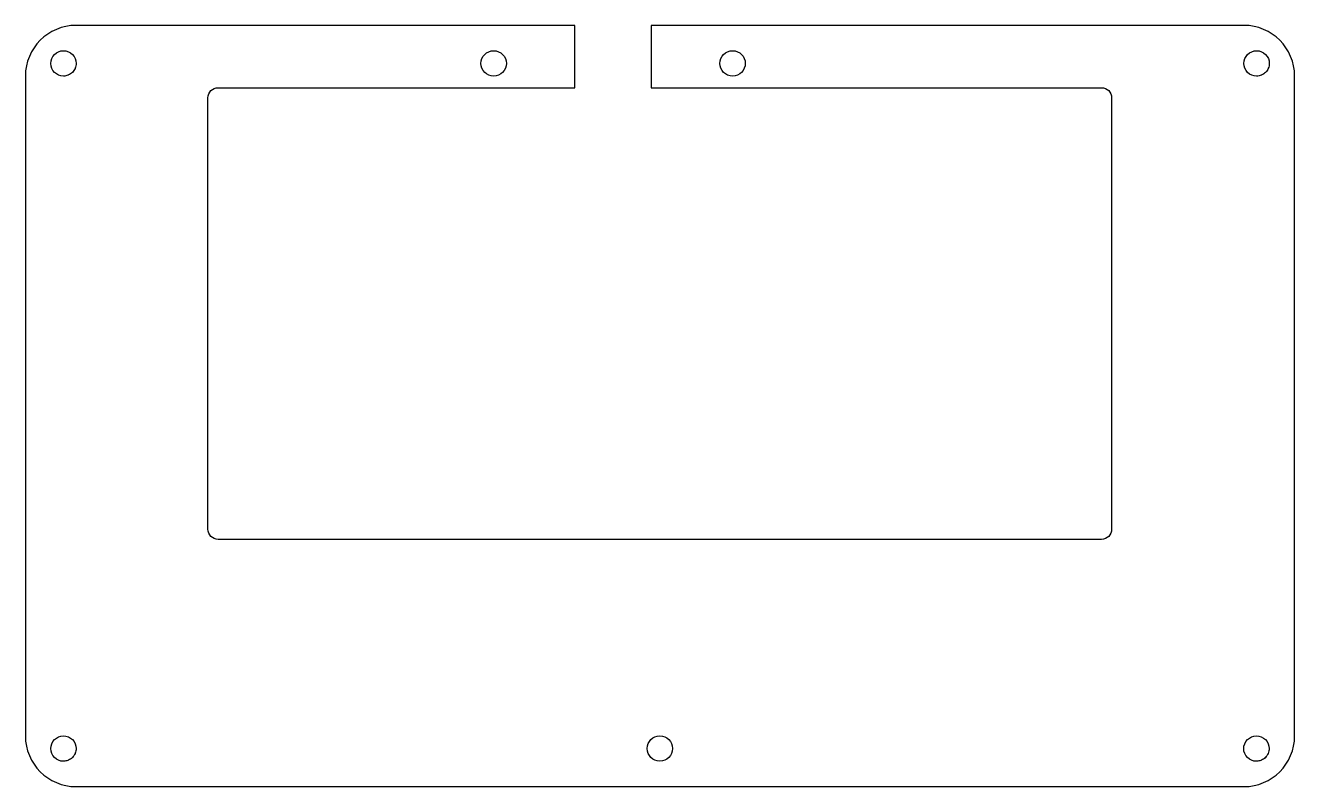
# Model space of a CAD drawing. Header units: millimetres. Extents: x 286 to 536, y 215 to 365.
import ezdxf

# ---------------------------------------------------------------- set-up
doc = ezdxf.new("R2010")
doc.units = ezdxf.units.MM
doc.layers.add('Layer_1', color=7, linetype='CONTINUOUS')

msp = doc.modelspace()

# ---------------------------------------------------------------- linework, layer by layer
at = {"layer": 'Layer_1', "color": 7}
for points in [[(323.83899, 352.83187), (394.10963, 352.83187), (394.10963, 365.11278), (295.87635, 365.11278)], [(525.87627, 365.11278), (409.10975, 365.11278), (409.10975, 352.83187), (497.8387, 352.83187)], [(285.87645, 355.11235), (285.87645, 225.11254)], [(535.87617, 225.11254), (535.87617, 355.11235)], [(321.83911, 265.83202), (321.83911, 350.832)], [(499.8391, 350.832), (499.8391, 265.83202)], [(497.8387, 263.83214), (323.83899, 263.83214)], [(295.87635, 215.11263), (525.87627, 215.11263)]]:
    msp.add_lwpolyline(points, dxfattribs=at)
for points in [[(293.38139, 360.11749)], [(378.11061, 360.12548)], [(425.17027, 360.12548)], [(528.39086, 360.11752)], [(293.38139, 225.11355)], [(410.85125, 225.12056)], [(528.35769, 225.1136)]]:
    msp.add_lwpolyline(points, close=True, dxfattribs=at)
for points in [[(295.87635, 365.11278), (290.33637, 365.11278), (285.87645, 360.65235), (285.87645, 355.11235)], [(535.87617, 355.11235), (535.87617, 360.65235), (531.41625, 365.11278), (525.87627, 365.11278)], [(291.60993, 359.37904), (292.078654, 359.851067), (292.716174, 360.116824), (293.38139, 360.11749)], [(293.38141, 360.11748), (294.044488, 360.117509), (294.680416, 359.854116), (295.149283, 359.38525)], [(375.6105, 357.62538), (375.6105, 359.01038), (376.72561, 360.12548), (378.11061, 360.12548)], [(378.11061, 360.12548), (379.49561, 360.12548), (380.61071, 359.01038), (380.61071, 357.62538)], [(422.67016, 357.62538), (422.67016, 359.01038), (423.78527, 360.12548), (425.17027, 360.12548)], [(425.17027, 360.12548), (426.55527, 360.12548), (427.67037, 359.01038), (427.67037, 357.62538)], [(526.61836, 359.37855), (527.087253, 359.851024), (527.725209, 360.116993), (528.39086, 360.11752)], [(528.39084, 360.11748), (529.053918, 360.117509), (529.689846, 359.854116), (530.158713, 359.38525)], [(290.87457, 357.6086), (290.874689, 358.273017), (291.139287, 358.910057), (291.60993, 359.37904)], [(293.37468, 355.10901), (291.994085, 355.108949), (290.874796, 356.228005), (290.87457, 357.6086)], [(295.149283, 359.38525), (295.618151, 358.916385), (295.881547, 358.280458), (295.88152, 357.61738)], [(295.88152, 357.61738), (295.878962, 357.294436), (295.813855, 356.975047), (295.6898, 356.67687)], [(378.11061, 355.12527), (376.72561, 355.12527), (375.6105, 356.24038), (375.6105, 357.62538)], [(380.61071, 357.62538), (380.61071, 356.24038), (379.49561, 355.12527), (378.11061, 355.12527)], [(425.17027, 355.12527), (423.78527, 355.12527), (422.67016, 356.24038), (422.67016, 357.62538)], [(427.67037, 357.62538), (427.67037, 356.24038), (426.55527, 355.12527), (425.17027, 355.12527)], [(526.61627, 355.841277), (526.147404, 356.310144), (525.884011, 356.946072), (525.88404, 357.60915)], [(525.88404, 357.60915), (525.88416, 358.273057), (526.148353, 358.909651), (526.61836, 359.37855)], [(530.158713, 359.38525), (530.627581, 358.916385), (530.890977, 358.280458), (530.89095, 357.61738)], [(530.89095, 357.61738), (530.888396, 357.293495), (530.82293, 356.973192), (530.69819, 356.67428)], [(293.43928, 355.12141), (293.417802, 355.116994), (293.396267, 355.11286), (293.37468, 355.10901)], [(294.26662, 355.28574), (294.002138, 355.184499), (293.722377, 355.128931), (293.43928, 355.12141)], [(294.38651, 355.33534), (294.346982, 355.317772), (294.307006, 355.301233), (294.26662, 355.28574)], [(295.1291, 355.83143), (294.913351, 355.622837), (294.661809, 355.454793), (294.38651, 355.33534)], [(295.1467, 355.84643), (295.140856, 355.841403), (295.13499, 355.836403), (295.1291, 355.83143)], [(295.6707, 356.63087), (295.547397, 356.338506), (295.369565, 356.072287), (295.1467, 355.84643)], [(295.6898, 356.67687), (295.683586, 356.661474), (295.677219, 356.64614), (295.6707, 356.63087)], [(528.38414, 355.10904), (527.721062, 355.109013), (527.085135, 355.372409), (526.61627, 355.841277)], [(528.44874, 355.12194), (528.427264, 355.117356), (528.405729, 355.113056), (528.38414, 355.10904)], [(529.27608, 355.28627), (529.011598, 355.185029), (528.731837, 355.129461), (528.44874, 355.12194)], [(529.39493, 355.33537), (529.355741, 355.317987), (529.316111, 355.301615), (529.27608, 355.28627)], [(530.13856, 355.83198), (529.922543, 355.623098), (529.670638, 355.454871), (529.39493, 355.33537)], [(530.15616, 355.84698), (530.150316, 355.841953), (530.14445, 355.836953), (530.13856, 355.83198)], [(530.68119, 356.63298), (530.557753, 356.339978), (530.379558, 356.073211), (530.15616, 355.84698)], [(530.69819, 356.67428), (530.692646, 356.660463), (530.68698, 356.646696), (530.68119, 356.63298)], [(321.83911, 350.832), (321.83911, 351.93999), (322.73099, 352.83187), (323.83899, 352.83187)], [(497.8387, 352.83187), (498.9467, 352.83187), (499.8391, 351.93999), (499.8391, 350.832)], [(323.83899, 263.83214), (322.73099, 263.83214), (321.83911, 264.72402), (321.83911, 265.83202)], [(499.8391, 265.83202), (499.8391, 264.72402), (498.9467, 263.83214), (497.8387, 263.83214)], [(285.87645, 225.11254), (285.87645, 219.57254), (290.33637, 215.11263), (295.87635, 215.11263)], [(291.60993, 224.37509), (292.078652, 224.847121), (292.716173, 225.112881), (293.38139, 225.11355)], [(293.38141, 225.11356), (294.044489, 225.113589), (294.680419, 224.850195), (295.149287, 224.381327)], [(408.35166, 222.61993), (408.35166, 224.00493), (409.46625, 225.12056), (410.85125, 225.12056)], [(410.85125, 225.12056), (412.23624, 225.12056), (413.35135, 224.00493), (413.35135, 222.61993)], [(525.87627, 215.11263), (531.41625, 215.11263), (535.87617, 219.57254), (535.87617, 225.11254)], [(526.58519, 224.37463), (527.054083, 224.847104), (527.692039, 225.113073), (528.35769, 225.1136)], [(528.35777, 225.11356), (529.020848, 225.113587), (529.656775, 224.850191), (530.12564, 224.381323)], [(291.606803, 220.837303), (291.137935, 221.306171), (290.874541, 221.942101), (290.87457, 222.60518)], [(290.87457, 222.60518), (290.87483, 223.269413), (291.139417, 223.906237), (291.60993, 224.37509)], [(295.149287, 224.381327), (295.618155, 223.912459), (295.881549, 223.276529), (295.88152, 222.61345)], [(295.88152, 222.61345), (295.878962, 222.290506), (295.813855, 221.971117), (295.6898, 221.67294)], [(410.85125, 220.12034), (409.46625, 220.12034), (408.35166, 221.23493), (408.35166, 222.61993)], [(413.35135, 222.61993), (413.35135, 221.23493), (412.23624, 220.12034), (410.85125, 220.12034)], [(526.583093, 220.837353), (526.114225, 221.306221), (525.850831, 221.942151), (525.85086, 222.60523)], [(525.85086, 222.60523), (525.850983, 223.269138), (526.11518, 223.905733), (526.58519, 224.37463)], [(530.12564, 224.381323), (530.594506, 223.912456), (530.857899, 223.276528), (530.85787, 222.61345)], [(530.85787, 222.61345), (530.855318, 222.289569), (530.789855, 221.969269), (530.66512, 221.67036)], [(293.37468, 220.10507), (292.711601, 220.105041), (292.075671, 220.368435), (291.606803, 220.837303)], [(293.43928, 220.11797), (293.417804, 220.113386), (293.396269, 220.109086), (293.37468, 220.10507)], [(294.26662, 220.2823), (294.002138, 220.181059), (293.722377, 220.125491), (293.43928, 220.11797)], [(294.38651, 220.3319), (294.346982, 220.314332), (294.307006, 220.297793), (294.26662, 220.2823)], [(295.1291, 220.82799), (294.913351, 220.619397), (294.661809, 220.451353), (294.38651, 220.3319)], [(295.1467, 220.84299), (295.140856, 220.837963), (295.13499, 220.832963), (295.1291, 220.82799)], [(295.6707, 221.62744), (295.547398, 221.335073), (295.369566, 221.06885), (295.1467, 220.84299)], [(295.6898, 221.67294), (295.683583, 221.657711), (295.677216, 221.642543), (295.6707, 221.62744)], [(528.35097, 220.10512), (527.687891, 220.105091), (527.051961, 220.368485), (526.583093, 220.837353)], [(528.41557, 220.11802), (528.394094, 220.113436), (528.372559, 220.109136), (528.35097, 220.10512)], [(529.24291, 220.28235), (528.978428, 220.181109), (528.698667, 220.125541), (528.41557, 220.11802)], [(529.36176, 220.33145), (529.322571, 220.314067), (529.282941, 220.297695), (529.24291, 220.28235)], [(530.10539, 220.82806), (529.889373, 220.619178), (529.637468, 220.450951), (529.36176, 220.33145)], [(530.12299, 220.84306), (530.117146, 220.838033), (530.11128, 220.833033), (530.10539, 220.82806)], [(530.64802, 221.62906), (530.524583, 221.336058), (530.346388, 221.069291), (530.12299, 220.84306)], [(530.66512, 221.67036), (530.659543, 221.656543), (530.653843, 221.642775), (530.64802, 221.62906)]]:
    msp.add_open_spline(points, degree=3, dxfattribs=at)

doc.saveas('drawing.dxf')
